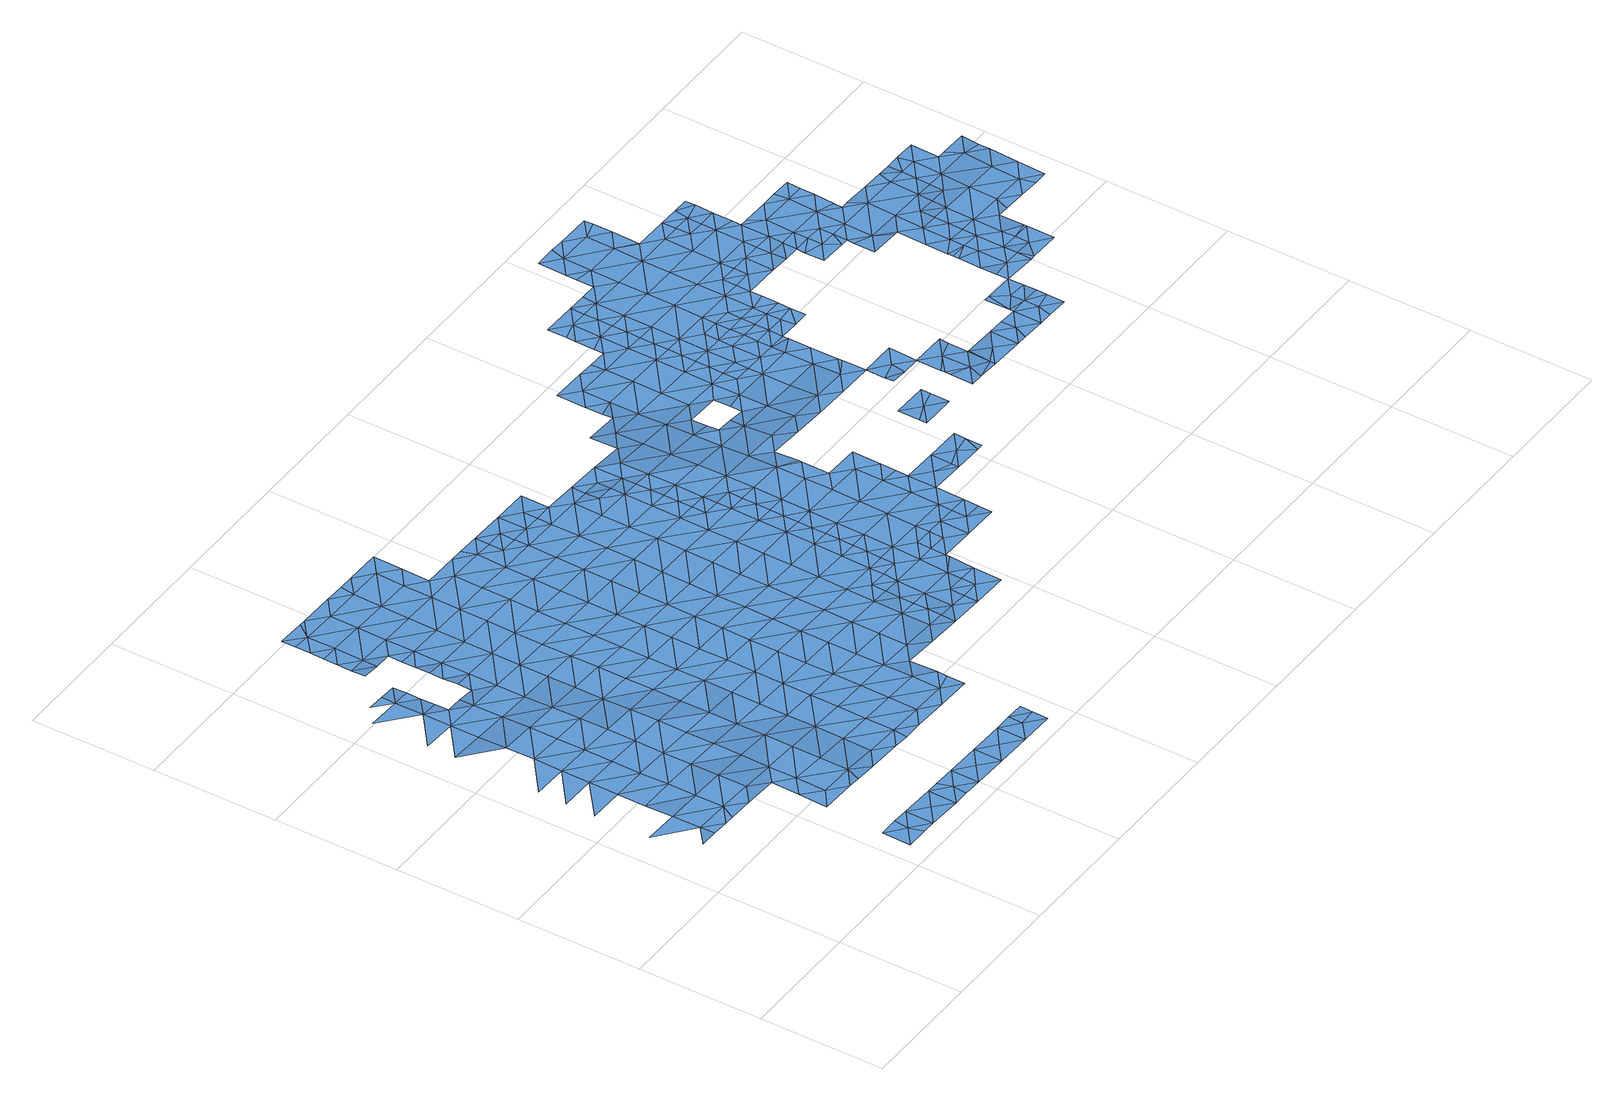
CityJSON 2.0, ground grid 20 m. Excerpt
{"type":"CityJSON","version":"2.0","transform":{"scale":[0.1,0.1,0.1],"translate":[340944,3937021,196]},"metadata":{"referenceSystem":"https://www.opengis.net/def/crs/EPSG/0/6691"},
"CityObjects":{
"waterbody1":{"type":"WaterBody","attributes":{"name":"6","class":"1140","function":"1","WaterBodyRiverFloodingRiskAttribute.description":"3","WaterBodyRiverFloodingRiskAttribute.rankOrg":"2","WaterBodyRiverFloodingRiskAttribute.adminType":"2","WaterBodyRiverFloodingRiskAttribute.scale":"L1"},"geometry":[{"type":"MultiSurface","lod":"1","boundaries":[[[0,1,2]],[[3,4,1]],[[5,1,0]],[[6,3,1]],[[5,6,1]],[[7,8,3]],[[9,6,5]],[[10,11,12]],[[6,7,3]],[[13,14,12]],[[15,6,9]],[[11,8,16]],[[17,18,13]],[[16,8,7]],[[11,19,12]],[[16,19,11]],[[20,13,12]],[[21,6,15]],[[6,22,7]],[[19,20,12]],[[21,22,6]],[[23,17,13]],[[24,25,26]],[[16,7,27]],[[24,26,28]],[[16,29,19]],[[13,20,23]],[[17,30,25]],[[21,15,31]],[[7,22,27]],[[32,33,28]],[[34,17,23]],[[19,35,20]],[[36,37,38]],[[39,38,37]],[[25,40,26]],[[29,35,19]],[[30,17,34]],[[21,41,22]],[[40,28,26]],[[16,27,29]],[[20,35,23]],[[41,21,31]],[[42,36,38]],[[31,36,42]],[[43,32,44]],[[22,45,27]],[[25,30,40]],[[32,28,46]],[[23,47,34]],[[31,42,41]],[[48,49,44]],[[50,44,32]],[[45,22,41]],[[51,50,32]],[[27,52,29]],[[51,32,46]],[[34,47,30]],[[53,28,40]],[[23,35,54]],[[46,28,53]],[[42,38,55]],[[38,39,55]],[[50,56,44]],[[44,57,48]],[[58,55,39]],[[47,23,54]],[[59,41,42]],[[52,27,45]],[[56,57,44]],[[30,60,40]],[[52,61,29]],[[29,62,35]],[[63,46,53]],[[61,62,29]],[[64,45,41]],[[65,53,40]],[[42,55,66]],[[60,30,47]],[[58,67,55]],[[60,65,40]],[[68,63,53]],[[59,42,66]],[[45,64,52]],[[54,35,69]],[[65,70,53]],[[64,41,59]],[[67,71,55]],[[72,60,47]],[[52,73,61]],[[35,62,69]],[[64,73,52]],[[47,54,72]],[[68,53,70]],[[74,75,76]],[[61,77,62]],[[78,74,79]],[[66,55,80]],[[54,69,72]],[[81,65,60]],[[73,77,61]],[[74,76,79]],[[82,71,67]],[[83,84,85]],[[86,64,59]],[[84,68,70]],[[83,68,84]],[[87,88,89]],[[55,71,80]],[[88,78,79]],[[87,78,88]],[[62,90,69]],[[59,66,86]],[[91,60,72]],[[76,92,79]],[[93,70,65]],[[94,95,89]],[[84,96,85]],[[88,94,89]],[[97,96,98]],[[94,99,95]],[[100,73,64]],[[97,85,96]],[[66,80,86]],[[90,62,77]],[[60,91,81]],[[101,84,70]],[[92,102,79]],[[96,103,98]],[[104,103,92]],[[94,105,99]],[[104,98,103]],[[71,106,80]],[[72,69,107]],[[93,65,81]],[[93,101,70]],[[106,71,82]],[[64,86,100]],[[84,101,96]],[[69,90,107]],[[107,108,72]],[[103,102,92]],[[72,109,91]],[[110,86,80]],[[88,79,111]],[[112,113,73]],[[114,106,82]],[[112,73,100]],[[111,79,102]],[[115,81,91]],[[94,88,111]],[[77,73,113]],[[77,116,90]],[[96,117,103]],[[101,117,96]],[[118,119,94]],[[105,94,119]],[[110,80,106]],[[109,72,108]],[[120,100,86]],[[109,115,91]],[[115,93,81]],[[90,116,107]],[[110,121,86]],[[114,122,106]],[[117,123,103]],[[94,111,118]],[[77,113,116]],[[107,124,108]],[[102,103,123]],[[100,125,112]],[[115,126,93]],[[93,127,101]],[[86,121,120]],[[118,128,119]],[[126,127,93]],[[108,129,109]],[[111,102,130]],[[112,131,113]],[[107,116,124]],[[130,102,123]],[[111,132,118]],[[110,106,133]],[[101,134,117]],[[135,121,110]],[[106,122,133]],[[125,100,120]],[[130,132,111]],[[125,131,112]],[[136,115,109]],[[113,131,116]],[[108,124,129]],[[137,126,115]],[[122,138,133]],[[116,139,124]],[[110,133,135]],[[136,109,129]],[[118,140,128]],[[131,139,116]],[[101,127,134]],[[136,137,115]],[[123,117,141]],[[120,121,142]],[[123,143,130]],[[144,125,120]],[[118,132,140]],[[142,121,135]],[[145,127,126]],[[117,134,141]],[[130,143,132]],[[137,145,126]],[[138,146,133]],[[133,146,135]],[[144,120,142]],[[128,140,147]],[[143,123,141]],[[125,148,131]],[[124,139,149]],[[129,124,150]],[[145,151,127]],[[127,152,134]],[[153,142,135]],[[143,154,132]],[[155,148,125]],[[132,156,140]],[[157,137,136]],[[152,141,134]],[[124,149,150]],[[125,144,155]],[[131,158,139]],[[159,146,138]],[[136,129,157]],[[147,140,160]],[[148,158,131]],[[153,135,146]],[[161,145,137]],[[153,162,142]],[[129,150,157]],[[127,151,152]],[[139,163,149]],[[164,143,141]],[[132,154,156]],[[144,142,162]],[[160,140,156]],[[158,163,139]],[[165,154,143]],[[166,155,144]],[[167,153,146]],[[161,137,157]],[[145,168,151]],[[149,169,150]],[[170,167,146]],[[161,168,145]],[[164,165,143]],[[170,146,159]],[[141,152,171]],[[172,166,144]],[[173,156,154]],[[169,157,150]],[[172,144,162]],[[165,173,154]],[[174,162,153]],[[155,175,148]],[[141,171,164]],[[168,176,151]],[[174,153,167]],[[166,175,155]],[[160,156,177]],[[173,177,156]],[[148,175,158]],[[178,171,152]],[[149,163,169]],[[152,151,178]],[[174,179,162]],[[180,172,162]],[[161,157,181]],[[181,157,169]],[[182,165,164]],[[183,168,161]],[[175,184,158]],[[151,176,178]],[[178,185,171]],[[163,158,184]],[[186,166,172]],[[187,183,161]],[[163,188,169]],[[164,171,185]],[[187,161,181]],[[189,176,168]],[[190,182,164]],[[180,162,179]],[[186,175,166]],[[183,189,168]],[[174,191,179]],[[169,192,181]],[[163,184,188]],[[188,192,169]],[[164,185,190]],[[186,172,180]],[[175,193,184]],[[178,176,189]],[[194,187,181]],[[186,193,175]],[[178,195,185]],[[192,196,181]],[[197,182,190]],[[184,198,188]],[[199,179,191]],[[195,178,189]],[[190,185,200]],[[187,201,183]],[[202,197,190]],[[195,203,185]],[[199,204,179]],[[194,201,187]],[[205,202,190]],[[188,206,192]],[[180,179,204]],[[181,196,194]],[[183,201,189]],[[184,193,198]],[[190,200,205]],[[200,185,203]],[[186,180,204]],[[186,207,193]],[[208,195,189]],[[206,188,198]],[[191,209,199]],[[201,208,189]],[[210,200,203]],[[193,211,198]],[[212,203,195]],[[186,204,207]],[[207,211,193]],[[192,206,213]],[[196,192,214]],[[196,215,194]],[[199,216,204]],[[199,209,217]],[[214,192,213]],[[199,217,216]],[[218,201,194]],[[210,203,219]],[[211,220,198]],[[216,221,204]],[[212,195,208]],[[222,219,203]],[[221,223,204]],[[206,198,220]],[[207,204,223]],[[224,213,206]],[[196,214,215]],[[201,218,208]],[[223,225,207]],[[222,203,212]],[[225,226,207]],[[207,226,211]],[[227,224,206]],[[228,212,208]],[[229,214,213]],[[194,215,218]],[[206,220,227]],[[230,219,222]],[[226,231,211]],[[229,215,214]],[[232,222,212]],[[208,218,228]],[[220,211,231]],[[222,233,230]],[[229,213,224]],[[215,234,218]],[[231,235,220]],[[236,212,228]],[[220,237,227]],[[229,234,215]],[[226,238,231]],[[235,237,220]],[[218,239,228]],[[212,236,232]],[[227,240,224]],[[234,239,218]],[[233,222,232]],[[238,241,231]],[[224,240,229]],[[239,242,228]],[[228,243,236]],[[244,245,231]],[[231,245,235]],[[231,241,244]],[[246,234,229]],[[236,247,232]],[[242,243,228]],[[227,237,240]],[[248,233,232]],[[249,239,234]],[[250,251,235]],[[235,251,237]],[[235,245,250]],[[252,248,232]],[[236,243,247]],[[252,232,247]],[[246,229,240]],[[253,249,234]],[[254,240,237]],[[249,255,239]],[[256,254,237]],[[255,257,239]],[[237,251,256]],[[253,234,246]],[[242,239,257]],[[258,247,243]],[[257,259,242]],[[260,261,240]],[[240,261,246]],[[259,262,242]],[[240,254,260]],[[243,242,262]],[[263,249,253]],[[264,258,243]],[[265,266,246]],[[267,264,243]],[[246,261,265]],[[267,243,262]],[[253,246,266]],[[253,268,263]],[[269,268,253]],[[269,253,266]]]}]},
"waterbody2":{"type":"WaterBody","attributes":{"name":"6","class":"1140","function":"1","WaterBodyRiverFloodingRiskAttribute.description":"3","WaterBodyRiverFloodingRiskAttribute.rankOrg":"1","WaterBodyRiverFloodingRiskAttribute.adminType":"2","WaterBodyRiverFloodingRiskAttribute.scale":"L1"},"geometry":[{"type":"MultiSurface","lod":"1","boundaries":[[[270,271,272]],[[273,274,275]],[[275,276,273]],[[277,274,273]],[[277,276,278]],[[279,277,278]],[[272,271,280]],[[278,281,279]],[[282,272,283]],[[283,284,282]],[[285,286,287]],[[270,272,282]],[[288,284,286]],[[284,270,282]],[[281,280,271]],[[275,274,289]],[[290,289,274]],[[290,291,289]],[[292,291,293]],[[286,285,294]],[[276,281,278]],[[286,294,288]],[[292,275,289]],[[291,292,289]],[[287,286,283]],[[271,279,281]],[[295,279,271]],[[286,284,283]],[[295,271,270]],[[277,273,276]]]}]},
"waterbody3":{"type":"WaterBody","attributes":{"name":"6","class":"1140","function":"1","WaterBodyRiverFloodingRiskAttribute.description":"3","WaterBodyRiverFloodingRiskAttribute.rankOrg":"1","WaterBodyRiverFloodingRiskAttribute.adminType":"2","WaterBodyRiverFloodingRiskAttribute.scale":"L1"},"geometry":[{"type":"MultiSurface","lod":"1","boundaries":[[[296,297,298]],[[219,297,299]],[[233,296,298]],[[210,219,299]],[[219,298,297]],[[230,298,219]],[[230,233,298]],[[200,210,299]],[[205,200,299]],[[299,297,202]],[[299,202,205]]]}]},
"waterbody4":{"type":"WaterBody","attributes":{"name":"6","class":"1140","function":"1","WaterBodyRiverFloodingRiskAttribute.description":"3","WaterBodyRiverFloodingRiskAttribute.rankOrg":"2","WaterBodyRiverFloodingRiskAttribute.adminType":"2","WaterBodyRiverFloodingRiskAttribute.scale":"L1"},"geometry":[{"type":"MultiSurface","lod":"1","boundaries":[[[300,301,302]],[[302,303,304]],[[302,301,305]],[[305,303,302]],[[300,302,306]],[[304,306,302]]]}]},
"waterbody5":{"type":"WaterBody","attributes":{"name":"6","class":"1140","function":"1","WaterBodyRiverFloodingRiskAttribute.description":"3","WaterBodyRiverFloodingRiskAttribute.rankOrg":"2","WaterBodyRiverFloodingRiskAttribute.adminType":"2","WaterBodyRiverFloodingRiskAttribute.scale":"L1"},"geometry":[{"type":"MultiSurface","lod":"1","boundaries":[[[307,308,309]],[[307,310,308]],[[311,308,310]],[[310,312,311]],[[313,312,310]],[[314,315,312]],[[313,314,312]],[[312,315,311]],[[316,309,308]],[[308,317,316]],[[311,317,308]],[[314,313,318]]]}]},
"waterbody6":{"type":"WaterBody","attributes":{"name":"6","class":"1140","function":"1","WaterBodyRiverFloodingRiskAttribute.description":"3","WaterBodyRiverFloodingRiskAttribute.rankOrg":"1","WaterBodyRiverFloodingRiskAttribute.adminType":"2","WaterBodyRiverFloodingRiskAttribute.scale":"L1"},"geometry":[{"type":"MultiSurface","lod":"1","boundaries":[[[238,226,319]],[[315,320,321]],[[322,301,321]],[[221,216,322]],[[322,323,301]],[[323,305,301]],[[300,306,321]],[[323,303,305]],[[300,321,301]],[[313,310,324]],[[325,321,306]],[[325,315,321]],[[326,327,328]],[[329,328,330]],[[328,329,331]],[[328,331,332]],[[328,332,333]],[[334,335,336]],[[334,337,335]],[[334,338,337]],[[241,320,339]],[[269,266,340]],[[269,340,268]],[[263,341,249]],[[268,340,342]],[[343,342,344]],[[259,257,343]],[[255,249,341]],[[345,346,347]],[[345,347,348]],[[349,348,347]],[[350,348,349]],[[351,352,353]],[[353,354,355]],[[356,348,350]],[[357,348,356]],[[357,358,348]],[[359,357,356]],[[360,361,362]],[[361,356,362]],[[363,362,356]],[[364,365,363]],[[364,366,367]],[[364,368,366]],[[369,368,364]],[[368,369,370]],[[369,350,370]],[[371,370,350]],[[372,370,371]],[[372,373,370]],[[374,264,267]],[[374,375,264]],[[376,375,374]],[[376,377,375]],[[344,376,374]],[[378,379,375]],[[367,378,377]],[[378,367,380]],[[381,252,258]],[[258,264,381]],[[264,379,381]],[[375,377,378]],[[382,383,376]],[[366,380,367]],[[384,385,386]],[[387,388,389]],[[390,391,338]],[[390,392,391]],[[391,392,393]],[[394,395,396]],[[388,397,398]],[[388,398,337]],[[391,388,337]],[[391,389,388]],[[399,400,401]],[[400,402,403]],[[404,383,385]],[[382,385,383]],[[386,385,382]],[[403,402,405]],[[406,405,407]],[[261,330,407]],[[260,330,261]],[[260,254,330]],[[329,254,256]],[[408,331,329]],[[320,315,314]],[[320,314,318]],[[320,318,339]],[[318,313,324]],[[318,324,339]],[[331,409,332]],[[410,409,309]],[[410,411,395]],[[395,412,410]],[[410,332,409]],[[332,410,412]],[[413,333,414]],[[333,326,328]],[[254,329,330]],[[406,407,330]],[[327,406,330]],[[401,400,403]],[[415,403,405]],[[327,416,406]],[[416,417,406]],[[417,405,406]],[[415,405,417]],[[401,418,399]],[[399,418,387]],[[394,412,395]],[[333,412,414]],[[413,326,333]],[[326,413,419]],[[416,326,419]],[[327,326,416]],[[330,328,327]],[[323,322,216]],[[217,323,216]],[[217,209,323]],[[323,209,303]],[[333,332,412]],[[369,364,363]],[[223,221,322]],[[225,319,226]],[[225,223,319]],[[322,319,223]],[[321,319,322]],[[369,363,356]],[[362,420,360]],[[359,356,361]],[[350,369,356]],[[350,349,421]],[[422,349,347]],[[358,345,348]],[[346,354,347]],[[411,396,395]],[[319,321,320]],[[319,320,241]],[[238,319,241]],[[263,268,341]],[[341,268,342]],[[343,341,342]],[[341,343,257]],[[257,255,341]],[[423,351,353]],[[423,353,424]],[[355,424,353]],[[307,309,409]],[[310,307,409]],[[324,310,409]],[[324,409,331]],[[324,331,339]],[[331,408,339]],[[245,339,408]],[[244,241,339]],[[338,391,337]],[[425,366,368]],[[368,370,373]],[[371,350,421]],[[347,354,353]],[[353,352,347]],[[422,347,352]],[[368,373,425]],[[248,381,379]],[[398,335,337]],[[244,339,245]],[[250,245,408]],[[250,408,251]],[[251,408,329]],[[256,251,329]],[[265,261,407]],[[266,265,407]],[[340,266,407]],[[340,407,405]],[[340,405,342]],[[342,405,402]],[[382,376,344]],[[344,342,382]],[[382,342,402]],[[252,381,248]],[[247,258,252]],[[267,262,374]],[[379,264,375]],[[262,259,343]],[[374,262,343]],[[343,344,374]],[[382,402,386]],[[386,402,400]],[[386,400,399]],[[426,427,428]],[[427,426,387]],[[426,428,429]],[[430,377,376]],[[431,393,432]],[[362,363,432]],[[363,365,432]],[[364,430,365]],[[364,367,430]],[[404,433,383]],[[393,434,435]],[[392,432,393]],[[436,432,392]],[[436,420,432]],[[393,435,391]],[[387,426,388]],[[426,429,397]],[[426,397,388]],[[435,389,391]],[[389,435,387]],[[399,387,435]],[[418,427,387]],[[433,365,430]],[[432,365,431]],[[362,432,420]],[[367,377,430]],[[386,399,435]],[[386,435,434]],[[386,434,384]],[[393,437,434]],[[437,393,431]],[[365,433,431]],[[433,430,383]],[[383,430,376]]]}]},
"waterbody7":{"type":"WaterBody","attributes":{"name":"6","class":"1140","function":"1","WaterBodyRiverFloodingRiskAttribute.description":"3","WaterBodyRiverFloodingRiskAttribute.rankOrg":"2","WaterBodyRiverFloodingRiskAttribute.adminType":"2","WaterBodyRiverFloodingRiskAttribute.scale":"L1"},"geometry":[{"type":"MultiSurface","lod":"1","boundaries":[[[438,439,440]],[[441,438,411]],[[441,439,438]],[[442,439,441]],[[438,396,411]],[[440,394,438]],[[438,394,396]]]}]},
"waterbody8":{"type":"WaterBody","attributes":{"name":"6","class":"1140","function":"1","WaterBodyRiverFloodingRiskAttribute.description":"3","WaterBodyRiverFloodingRiskAttribute.rankOrg":"1","WaterBodyRiverFloodingRiskAttribute.adminType":"2","WaterBodyRiverFloodingRiskAttribute.scale":"L1"},"geometry":[{"type":"MultiSurface","lod":"1","boundaries":[[[443,444,445]],[[446,443,445]],[[447,448,445]],[[449,445,444]],[[446,445,448]],[[449,447,445]]]}]},
"waterbody9":{"type":"WaterBody","attributes":{"name":"6","class":"1140","function":"1","WaterBodyRiverFloodingRiskAttribute.description":"3","WaterBodyRiverFloodingRiskAttribute.rankOrg":"1","WaterBodyRiverFloodingRiskAttribute.adminType":"2","WaterBodyRiverFloodingRiskAttribute.scale":"L1"},"geometry":[{"type":"MultiSurface","lod":"1","boundaries":[[[450,428,451]],[[450,451,452]],[[450,452,453]],[[452,451,454]],[[453,455,450]],[[428,450,455]]]}]},
"waterbody10":{"type":"WaterBody","attributes":{"name":"6","class":"1140","function":"1","WaterBodyRiverFloodingRiskAttribute.description":"3","WaterBodyRiverFloodingRiskAttribute.rankOrg":"1","WaterBodyRiverFloodingRiskAttribute.adminType":"2","WaterBodyRiverFloodingRiskAttribute.scale":"L1"},"geometry":[{"type":"MultiSurface","lod":"1","boundaries":[[[456,457,458]],[[459,460,461]],[[461,460,458]],[[461,458,462]],[[463,456,460]],[[460,456,458]],[[457,462,458]],[[456,464,457]]]}]},
"waterbody11":{"type":"WaterBody","attributes":{"name":"6","class":"1140","function":"1","WaterBodyRiverFloodingRiskAttribute.description":"3","WaterBodyRiverFloodingRiskAttribute.rankOrg":"1","WaterBodyRiverFloodingRiskAttribute.adminType":"2","WaterBodyRiverFloodingRiskAttribute.scale":"L1"},"geometry":[{"type":"MultiSurface","lod":"1","boundaries":[[[465,466,467]],[[468,466,465]],[[467,466,469]],[[465,470,468]],[[467,471,465]],[[465,472,473]],[[472,453,474]],[[470,465,473]],[[472,474,473]],[[472,465,471]],[[472,471,475]],[[475,476,472]],[[472,476,453]]]}]},
"waterbody12":{"type":"WaterBody","attributes":{"name":"6","class":"1140","function":"1","WaterBodyRiverFloodingRiskAttribute.description":"3","WaterBodyRiverFloodingRiskAttribute.rankOrg":"1","WaterBodyRiverFloodingRiskAttribute.adminType":"2","WaterBodyRiverFloodingRiskAttribute.scale":"L1"},"geometry":[{"type":"MultiSurface","lod":"1","boundaries":[[[477,478,479]],[[480,478,477]],[[477,481,480]],[[480,482,478]],[[478,336,479]],[[336,478,482]],[[482,480,462]],[[479,483,477]]]}]},
"waterbody13":{"type":"WaterBody","attributes":{"name":"6","class":"1140","function":"1","WaterBodyRiverFloodingRiskAttribute.description":"3","WaterBodyRiverFloodingRiskAttribute.rankOrg":"2","WaterBodyRiverFloodingRiskAttribute.adminType":"2","WaterBodyRiverFloodingRiskAttribute.scale":"L1"},"geometry":[{"type":"MultiSurface","lod":"1","boundaries":[[[484,485,486]],[[486,485,487]],[[488,489,490]],[[489,491,490]],[[492,469,491]],[[467,493,471]],[[491,489,492]],[[493,492,489]],[[467,469,492]],[[484,486,494]],[[485,495,487]],[[496,495,485]],[[497,490,491]],[[490,497,496]],[[467,492,493]],[[484,498,485]],[[490,496,498]],[[498,496,485]],[[490,498,488]]]}]},
"waterbody14":{"type":"WaterBody","attributes":{"name":"6","class":"1140","function":"1","WaterBodyRiverFloodingRiskAttribute.description":"3","WaterBodyRiverFloodingRiskAttribute.rankOrg":"1","WaterBodyRiverFloodingRiskAttribute.adminType":"2","WaterBodyRiverFloodingRiskAttribute.scale":"L1"},"geometry":[{"type":"MultiSurface","lod":"1","boundaries":[[[499,500,501]],[[501,502,503]],[[504,505,506]],[[507,504,506]],[[499,506,500]],[[503,499,501]],[[508,507,506]],[[506,505,500]],[[499,508,506]],[[509,502,501]],[[510,501,500]],[[501,510,509]],[[509,510,511]]]}]},
"waterbody15":{"type":"WaterBody","attributes":{"name":"6","class":"1140","function":"1","WaterBodyRiverFloodingRiskAttribute.description":"3","WaterBodyRiverFloodingRiskAttribute.rankOrg":"2","WaterBodyRiverFloodingRiskAttribute.adminType":"2","WaterBodyRiverFloodingRiskAttribute.scale":"L1"},"geometry":[{"type":"MultiSurface","lod":"1","boundaries":[[[512,502,513]],[[512,513,514]],[[514,513,515]],[[516,515,513]],[[515,517,518]],[[519,520,518]],[[517,519,518]],[[521,522,520]],[[523,520,522]],[[524,520,523]],[[520,524,525]],[[520,525,526]],[[527,526,525]],[[526,527,528]],[[528,527,529]],[[530,529,527]],[[531,532,533]],[[533,534,531]],[[535,534,533]],[[536,528,529]],[[527,537,530]],[[533,532,538]],[[535,533,539]],[[502,512,540]],[[541,542,543]],[[544,545,536]],[[546,463,460]],[[547,464,548]],[[549,463,546]],[[360,420,548]],[[548,361,360]],[[549,361,548]],[[549,548,463]],[[456,463,548]],[[536,545,528]],[[514,550,551]],[[552,514,551]],[[553,552,551]],[[554,555,556]],[[557,550,514]],[[557,514,518]],[[549,357,359]],[[549,558,357]],[[559,558,549]],[[559,560,558]],[[561,562,563]],[[564,561,565]],[[566,567,565]],[[566,565,568]],[[569,570,564]],[[571,572,573]],[[568,565,574]],[[575,576,574]],[[540,571,577]],[[508,499,576]],[[509,511,513]],[[505,578,579]],[[480,578,461]],[[580,338,334]],[[547,338,464]],[[420,547,548]],[[390,436,392]],[[557,518,526]],[[557,526,581]],[[535,539,582]],[[539,533,583]],[[583,538,524]],[[524,538,525]],[[525,538,584]],[[585,584,538]],[[586,527,584]],[[586,537,527]],[[538,532,585]],[[538,583,533]],[[581,526,587]],[[587,528,545]],[[588,589,552]],[[590,560,559]],[[556,560,590]],[[354,560,556]],[[591,552,589]],[[456,548,464]],[[346,560,354]],[[346,345,560]],[[355,354,556]],[[355,556,424]],[[563,554,556]],[[336,482,334]],[[558,345,358]],[[563,556,590]],[[334,482,580]],[[563,590,561]],[[590,575,561]],[[592,575,590]],[[576,575,592]],[[507,576,592]],[[576,507,508]],[[504,593,505]],[[338,580,464]],[[457,464,580]],[[457,580,482]],[[563,562,554]],[[594,554,562]],[[462,480,461]],[[482,462,457]],[[460,459,546]],[[593,592,559]],[[593,559,546]],[[593,546,459]],[[593,459,578]],[[594,562,595]],[[593,578,505]],[[591,512,552]],[[596,512,591]],[[540,512,596]],[[570,561,564]],[[507,593,504]],[[359,361,549]],[[358,357,558]],[[559,549,546]],[[558,560,345]],[[559,592,590]],[[565,561,574]],[[561,575,574]],[[593,507,592]],[[461,578,459]],[[555,424,556]],[[562,543,595]],[[597,541,598]],[[597,598,599]],[[600,599,598]],[[570,569,600]],[[570,600,598]],[[570,598,543]],[[562,570,543]],[[570,562,561]],[[564,565,567]],[[601,572,571]],[[601,571,540]],[[573,568,571]],[[571,568,574]],[[571,574,576]],[[571,576,577]],[[577,576,499]],[[577,499,503]],[[503,502,577]],[[481,579,578]],[[480,481,578]],[[390,338,547]],[[436,390,547]],[[420,436,547]],[[598,541,543]],[[553,588,552]],[[540,577,502]],[[509,513,502]],[[512,514,552]],[[511,516,513]],[[514,515,518]],[[521,520,519]],[[520,526,518]],[[525,584,527]],[[587,526,528]],[[542,602,543]],[[602,595,543]]]}]},
"waterbody16":{"type":"WaterBody","attributes":{"name":"6","class":"1140","function":"1","WaterBodyRiverFloodingRiskAttribute.description":"3","WaterBodyRiverFloodingRiskAttribute.rankOrg":"1","WaterBodyRiverFloodingRiskAttribute.adminType":"2","WaterBodyRiverFloodingRiskAttribute.scale":"L1"},"geometry":[{"type":"MultiSurface","lod":"1","boundaries":[[[484,603,604]],[[484,494,603]],[[604,603,605]],[[606,607,604]],[[607,606,608]],[[606,604,605]],[[604,607,484]],[[498,484,607]]]}]},
"waterbody17":{"type":"WaterBody","attributes":{"name":"6","class":"1140","function":"1","WaterBodyRiverFloodingRiskAttribute.description":"3","WaterBodyRiverFloodingRiskAttribute.rankOrg":"1","WaterBodyRiverFloodingRiskAttribute.adminType":"2","WaterBodyRiverFloodingRiskAttribute.scale":"L1"},"geometry":[{"type":"MultiSurface","lod":"1","boundaries":[[[515,516,609]],[[609,517,515]],[[519,517,610]],[[610,517,609]],[[611,516,511]],[[516,611,609]],[[612,610,609]],[[611,612,609]]]}]},
"waterbody18":{"type":"WaterBody","attributes":{"name":"6","class":"1140","function":"1","WaterBodyRiverFloodingRiskAttribute.description":"3","WaterBodyRiverFloodingRiskAttribute.rankOrg":"1","WaterBodyRiverFloodingRiskAttribute.adminType":"2","WaterBodyRiverFloodingRiskAttribute.scale":"L1"},"geometry":[{"type":"MultiSurface","lod":"1","boundaries":[[[567,613,614]],[[614,613,615]],[[615,613,572]],[[573,572,613]],[[614,615,616]],[[613,568,573]],[[568,613,566]],[[566,613,567]]]}]},
"waterbody19":{"type":"WaterBody","attributes":{"name":"6","class":"1140","function":"1","WaterBodyRiverFloodingRiskAttribute.description":"3","WaterBodyRiverFloodingRiskAttribute.rankOrg":"2","WaterBodyRiverFloodingRiskAttribute.adminType":"2","WaterBodyRiverFloodingRiskAttribute.scale":"L1"},"geometry":[{"type":"MultiSurface","lod":"1","boundaries":[[[617,618,619]],[[619,620,621]],[[622,620,619]],[[623,622,619]],[[622,623,624]],[[619,621,617]],[[623,619,618]]]}]},
"waterbody20":{"type":"WaterBody","attributes":{"name":"6","class":"1140","function":"1","WaterBodyRiverFloodingRiskAttribute.description":"3","WaterBodyRiverFloodingRiskAttribute.rankOrg":"1","WaterBodyRiverFloodingRiskAttribute.adminType":"2","WaterBodyRiverFloodingRiskAttribute.scale":"L1"},"geometry":[{"type":"MultiSurface","lod":"1","boundaries":[[[625,626,627]],[[628,626,629]],[[630,537,631]],[[529,530,628]],[[632,633,605]],[[633,632,634]],[[635,634,632]],[[635,636,634]],[[535,636,635]],[[582,636,535]],[[534,637,638]],[[531,534,638]],[[531,638,532]],[[639,628,629]],[[530,537,628]],[[630,628,537]],[[630,626,628]],[[630,627,626]],[[640,630,638]],[[638,630,631]],[[632,605,624]],[[632,618,635]],[[641,642,639]],[[643,642,641]],[[644,639,629]],[[645,629,626]],[[535,635,534]],[[586,584,631]],[[586,631,537]],[[625,645,626]],[[646,625,627]],[[618,637,534]],[[544,536,643]],[[642,536,529]],[[642,529,628]],[[639,642,628]],[[629,647,644]],[[647,629,648]],[[648,629,645]],[[637,618,617]],[[637,649,650]],[[621,649,617]],[[624,623,632]],[[532,638,631]],[[642,643,536]],[[632,623,618]],[[617,649,637]],[[618,534,635]],[[638,637,650]],[[585,532,631]],[[584,585,631]],[[638,650,640]],[[651,627,640]],[[652,627,651]],[[630,640,627]],[[652,646,627]],[[651,640,653]],[[653,640,650]]]}]}
},
"vertices":[
[61,245,54],[59,268,55],[31,245,55],[60,314,54],[4,315,54],[87,244,54],[116,267,54],[117,313,53],[61,360,52],[103,244,54],[5,407,51],[62,406,51],[63,453,51],[63,499,51],[6,454,51],[144,243,53],[118,359,52],[64,545,51],[7,500,51],[118,405,51],[119,452,51],[173,266,52],[173,312,52],[120,498,50],[9,639,50],[65,591,50],[66,637,48],[174,358,50],[67,684,47],[175,404,49],[122,590,48],[201,242,50],[68,730,46],[10,685,49],[121,544,49],[176,451,49],[200,196,50],[199,150,49],[228,172,49],[256,149,48],[123,636,46],[229,265,49],[228,219,50],[12,777,47],[68,776,45],[230,311,49],[96,706,46],[178,543,47],[69,799,45],[41,800,46],[96,753,44],[96,729,45],[231,357,48],[123,683,45],[177,497,48],[284,171,48],[97,776,44],[97,799,43],[276,148,47],[286,264,47],[178,589,46],[232,403,47],[233,450,47],[124,706,44],[287,310,46],[179,635,44],[285,217,48],[312,148,45],[152,705,43],[233,496,46],[180,682,43],[341,170,44],[234,542,44],[288,356,45],[98,868,42],[98,845,43],[126,844,42],[288,402,45],[99,891,42],[127,868,41],[342,216,44],[236,634,42],[369,147,43],[153,728,43],[181,728,42],[153,752,42],[343,263,44],[99,914,42],[128,914,41],[100,937,42],[289,449,44],[235,588,43],[155,844,41],[237,681,41],[128,960,41],[100,961,42],[182,774,41],[153,775,42],[154,798,41],[100,984,42],[343,309,43],[238,727,40],[183,867,40],[183,820,40],[154,821,41],[145,983,41],[398,169,42],[290,495,43],[291,541,42],[292,587,41],[398,215,42],[184,913,40],[344,355,43],[345,401,42],[395,146,42],[293,633,40],[346,448,42],[238,773,40],[185,959,40],[157,983,40],[400,308,41],[399,262,42],[426,146,42],[239,819,40],[347,494,41],[401,354,41],[293,680,40],[294,726,39],[214,982,40],[348,540,40],[240,866,40],[402,400,40],[241,912,40],[454,168,41],[295,772,39],[455,214,41],[348,586,39],[349,632,39],[482,145,41],[403,447,40],[242,958,40],[296,818,39],[456,261,41],[297,865,39],[457,307,40],[350,679,39],[511,167,40],[246,981,40],[458,399,39],[403,493,39],[404,539,39],[351,725,39],[352,771,39],[512,213,40],[297,911,39],[458,353,39],[298,957,40],[405,585,38],[459,446,38],[539,144,40],[270,981,40],[406,631,38],[513,260,39],[460,492,38],[353,864,39],[325,887,39],[514,352,38],[540,190,40],[407,678,38],[461,538,38],[539,173,40],[352,817,39],[513,306,38],[326,933,40],[540,236,38],[515,398,37],[407,724,38],[327,980,40],[408,770,38],[569,259,37],[570,305,36],[462,584,38],[382,886,39],[463,677,38],[516,445,37],[409,816,38],[571,351,36],[462,630,38],[517,491,37],[464,723,38],[410,863,39],[597,235,35],[517,537,37],[572,397,36],[519,629,37],[465,769,38],[518,583,37],[403,886,39],[572,444,37],[626,258,34],[438,839,38],[520,676,38],[439,885,38],[466,815,38],[627,304,34],[438,862,38],[573,490,37],[627,350,35],[521,722,38],[654,234,32],[466,838,38],[628,396,35],[522,768,38],[574,536,37],[575,582,37],[576,628,37],[655,280,33],[654,257,33],[577,675,37],[495,838,38],[629,443,36],[655,303,33],[522,814,38],[655,326,33],[631,535,36],[656,350,34],[656,373,34],[630,489,36],[577,721,37],[632,581,36],[523,837,38],[685,395,34],[579,813,37],[551,837,38],[632,627,36],[686,442,35],[578,767,37],[687,488,35],[685,372,34],[633,674,36],[687,534,36],[713,372,34],[634,720,36],[635,766,36],[713,395,34],[714,418,34],[688,580,36],[607,790,37],[608,836,36],[661,650,36],[714,441,35],[715,464,35],[607,813,36],[689,626,36],[715,510,35],[662,673,36],[715,487,35],[662,696,36],[635,789,36],[662,719,36],[716,533,35],[716,557,35],[663,742,35],[689,649,36],[664,789,34],[717,580,35],[717,603,35],[663,766,35],[718,649,35],[717,626,35],
[310,9,43],[338,32,43],[311,55,43],[452,30,41],[480,6,41],[481,52,41],[424,53,41],[423,7,41],[395,31,42],[366,8,42],[331,55,43],[367,54,42],[282,33,44],[254,56,45],[253,10,45],[197,57,45],[225,34,45],[228,57,45],[232,10,45],[508,29,41],[536,5,41],[537,30,41],[509,52,41],[537,51,41],[196,11,45],[335,9,43],
[552,883,38],[495,884,38],[523,861,38],[467,862,38],
[740,279,30],[711,279,31],[739,256,30],[710,233,30],[767,232,30],[711,256,30],[768,278,30],
[854,369,34],[854,346,33],[883,369,34],[826,370,34],[825,323,33],[797,347,33],[798,370,34],[769,348,33],[769,324,32],[882,344,34],[882,322,33],[770,371,33],
[684,349,33],[741,348,33],[740,302,31],[683,303,32],[682,257,31],[798,393,34],[769,318,32],[857,531,34],[801,532,35],[800,486,35],[743,487,35],[744,533,35],[799,440,34],[856,438,34],[857,485,34],[1032,782,21],[1060,773,21],[1060,782,21],[1031,759,22],[1004,783,21],[742,394,34],[746,625,35],[690,673,35],[747,672,34],[691,719,35],[747,718,33],[950,968,21],[951,992,21],[922,992,21],[921,946,21],[894,969,21],[865,947,21],[895,1031,21],[894,1016,21],[923,1038,21],[951,1015,21],[951,1038,21],[921,900,21],[949,922,21],[950,945,21],[949,899,21],[948,853,21],[949,876,21],[920,853,21],[863,854,21],[806,855,23],[862,808,22],[779,879,24],[750,856,27],[807,902,22],[864,901,21],[808,948,22],[837,971,21],[780,972,22],[779,925,22],[692,765,34],[692,811,33],[748,764,31],[749,810,29],[721,834,29],[664,835,34],[722,880,27],[636,812,35],[804,717,29],[805,763,27],[860,739,26],[833,739,28],[861,716,26],[973,668,25],[1031,713,22],[974,714,22],[975,783,21],[975,760,21],[947,784,21],[918,761,22],[941,460,33],[912,437,34],[940,426,33],[1058,689,23],[1059,735,22],[916,669,27],[860,670,30],[888,646,28],[803,671,32],[831,647,31],[833,759,26],[802,624,34],[802,578,34],[745,579,35],[742,441,35],[855,392,34],[884,415,34],[940,414,33],[884,461,34],[885,507,34],[885,482,34],[830,606,34],[829,555,34],[830,601,34],[944,645,25],[886,554,34],[948,830,21],[863,970,21],[894,985,21],[895,1062,21],[952,1061,21],[779,896,23],[1030,667,24],[1001,644,24],[1058,643,24],[1058,683,23],[806,809,25],[890,785,22],[919,807,21],[834,786,24],[889,738,23],[917,715,24],[947,807,21],[890,757,23],
[969,436,33],[997,440,33],[998,459,33],[986,413,33],[997,413,33],
[999,517,31],[999,505,31],[1027,528,31],[999,552,31],[1056,536,31],[1056,551,31],[1055,504,31],
[1086,619,25],[1057,612,24],[1083,596,24],[1113,596,24],[1057,597,25],[1114,642,25],
[1005,852,21],[1033,828,21],[1033,851,21],[1062,874,21],[1033,875,21],[1061,851,21],[1061,828,21],[1005,875,21],[1004,829,21],
[1141,526,24],[1134,503,23],[1169,511,22],[1112,503,24],[1168,502,22],[1113,540,24],[1169,548,23],[1141,572,24],[1113,549,24],[1113,556,24],[1170,580,23],[1170,595,24],
[1117,807,21],[1089,804,21],[1092,781,21],[1089,827,21],[1118,827,21],[1061,805,21],[1117,781,21],
[1311,546,18],[1311,523,18],[1339,528,18],[1338,499,18],[1253,547,19],[1226,547,20],[1254,524,19],[1225,501,20],[1197,525,21],[1171,548,23],[1339,545,18],[1305,500,18],[1282,500,18],[1243,501,19],[1283,546,18],
[1176,918,21],[1175,872,21],[1204,895,21],[1233,917,21],[1204,918,21],[1119,896,21],[1118,873,21],[1147,896,21],[1119,919,21],[1148,919,21],[1232,894,20],[1206,871,20],[1232,871,20],
[1261,940,21],[1260,894,20],[1317,893,19],[1288,870,19],[1260,871,20],[1288,847,19],[1316,846,18],[1288,824,19],[1315,800,18],[1287,812,18],[1287,778,18],[1338,777,16],[1343,777,16],[1372,799,16],[1373,845,17],[1429,798,15],[1430,844,16],[1457,821,15],[1457,798,14],[1399,706,14],[1399,729,14],[1370,707,15],[1398,683,14],[1370,684,15],[1458,844,15],[1457,775,13],[1371,753,15],[1342,693,15],[1233,963,21],[1067,1151,21],[1045,1152,21],[1038,1129,21],[1458,867,15],[1437,867,16],[1034,898,21],[976,806,21],[976,852,21],[977,899,21],[1345,883,19],[1346,915,20],[1318,939,20],[1346,939,20],[1008,1060,21],[982,1060,21],[980,1037,21],[1345,869,18],[978,945,21],[1035,944,21],[979,991,21],[1093,1035,21],[1037,1083,21],[1036,1036,21],[1122,1058,21],[1150,1034,21],[1178,1034,21],[1178,1057,21],[1178,1011,21],[1122,1060,21],[1094,1082,21],[1205,987,21],[1234,1010,21],[1206,1010,21],[1149,988,21],[1092,989,21],[1148,942,21],[1205,941,21],[1090,850,21],[1118,854,21],[1032,805,21],[1358,869,18],[1342,684,15],[1343,730,15],[1400,776,15],[1400,752,14],[1428,775,14],[1402,868,16],[1347,961,20],[1316,962,20],[1036,990,21],[1290,962,20],[1091,943,21],[1091,897,21],[1009,1088,21],[1009,1106,21],[1247,963,21],[1123,1150,21],[1095,1128,21],[1123,1136,21],[1123,1104,21],[1234,978,21],[1010,1152,21],
[1340,567,17],[1311,569,17],[1340,592,16],[1293,593,17],[1283,553,18],[1283,593,17],
[1260,847,20],[1276,824,19],[1231,857,20],[1231,825,20],
[1206,1033,21],[1209,1056,21],[1235,1040,21],[1235,1056,21],
[1426,636,14],[1398,637,14],[1425,613,14],[1453,590,14],[1454,636,14],[1404,591,14],[1397,614,15],[1397,591,14],
[1569,726,10],[1541,750,10],[1540,704,9],[1485,797,14],[1542,796,13],[1485,751,11],[1428,752,13],[1369,614,15],[1340,611,16],[1341,638,15],[1370,661,15],[1342,674,15],[1426,659,13],[1427,706,13],[1514,820,14],[1484,705,11],[1515,866,15],[1486,843,15],[1481,867,15],[1528,820,14],[1570,773,12],[1568,680,9],[1571,819,13],[1570,790,12],[1454,640,14],[1455,682,12],[1512,681,10],[1546,680,9],[1475,682,11]
]}
